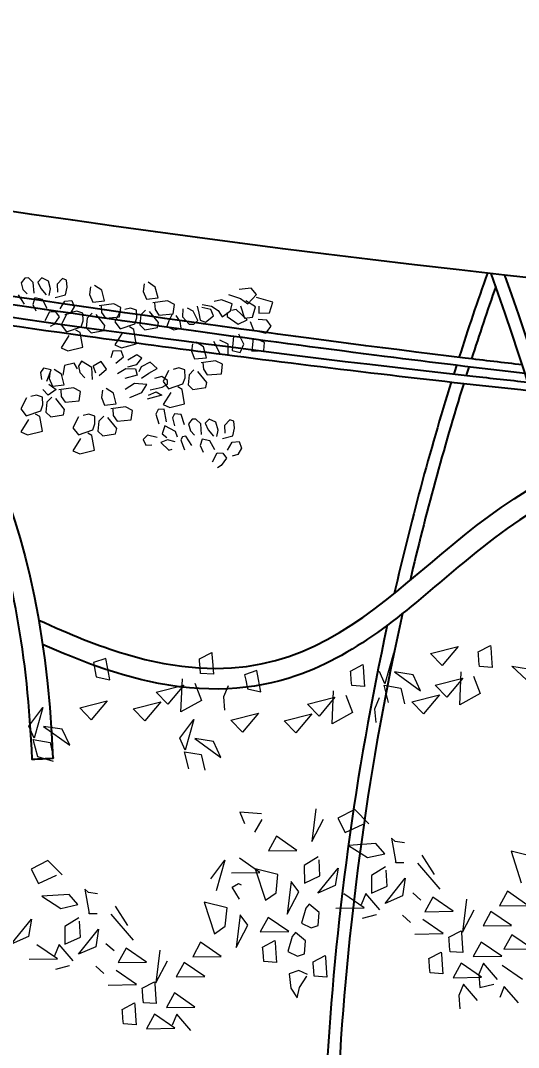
# Model space of a CAD drawing. Header units: metres. Extents: x 10 to 239, y 2 to 253.
# Drawn here: x 37.92 to 39.126, y 173.488 to 175.978 of the extents above; entities that cross this region are included whole.
import ezdxf

# ---------------------------------------------------------------- set-up
doc = ezdxf.new("R2010")
doc.units = ezdxf.units.M
doc.header["$MEASUREMENT"] = 0
doc.layers.get('Defpoints').update_dxf_attribs({"color": 9})
for name, color, linetype in [('-cotas', 252, 'Continuous'), ('1', 7, 'Continuous'), ('1gris oscuro', 253, 'Continuous'), ('1lianas', 9, 'Continuous')]:
    doc.layers.add(name, color=color, linetype=linetype)
doc.layers.add('bloques veg', color=7, linetype='Continuous', lineweight=0, true_color=0xbbd5a5)
doc.styles.get("Standard").update_dxf_attribs({"font": 'arial.ttf'})
doc.dimstyles.get("Standard").update_dxf_attribs({"dimtxt": 0.18, "dimasz": 0.18, "dimexe": 0.18, "dimexo": 0.0625, "dimgap": 0.09, "dimtad": 0, "dimtih": 1, "dimtoh": 1, "dimdec": 4, "dimzin": 0, "dimdsep": 46, "dimtxsty": 'Standard', "dimcen": 0.09, "dimadec": 0, "dimazin": 0, "dimtfac": 1, "dimtdec": 4, "dimtofl": 0, "dimtmove": 0, "dimatfit": 3, "dimfxl": 1, "dimtolj": 1, "dimtzin": 0, "dimarcsym": 0})

# ---------------------------------------------------------------- blocks, each defined once
blk = doc.blocks.new('A$C144059AC')
at = {"layer": 'bloques veg'}
for p, q in [((0.5767, 0.8238), (0.5495, 0.8168)), ((0.5495, 0.8168), (0.5508, 0.8049)), ((0.5789, 0.8041), (0.5767, 0.8238)), ((0.7804, 0.8068), (0.8082, 0.8188)), ((0.7804, 0.8029), (0.7804, 0.8068)), ((0.8082, 0.8188), (0.8082, 0.8148)), ((0.8082, 0.8148), (0.8082, 0.7909)), ((0.5508, 0.8049), (0.5526, 0.7891)), ((0.5526, 0.7891), (0.5531, 0.7852)), ((0.5531, 0.7852), (0.582, 0.7765)), ((0.5816, 0.7804), (0.5789, 0.8041)), ((0.7804, 0.787), (0.7804, 0.8029)), ((0.7804, 0.7751), (0.7804, 0.787)), ((0.8082, 0.7909), (0.8082, 0.7711)), ((1.2033, 0.787), (1.1794, 0.7217)), ((1.2837, 0.7797), (1.3448, 0.7903)), ((1.3448, 0.7903), (1.3068, 0.7517)), ((1.3877, 0.775), (1.4156, 0.7869)), ((1.4156, 0.7869), (1.4156, 0.7829)), ((0.582, 0.7765), (0.5816, 0.7804)), ((0.7311, 0.6951), (0.74, 0.7666)), ((0.8082, 0.7711), (0.7804, 0.7751)), ((0.9032, 0.7719), (0.876, 0.7649)), ((0.876, 0.7649), (0.8774, 0.753)), ((0.9055, 0.7522), (0.9032, 0.7719)), ((1.107, 0.7549), (1.1348, 0.7668)), ((1.1348, 0.7668), (1.1348, 0.7629)), ((1.1348, 0.7629), (1.1348, 0.739)), ((1.3068, 0.7517), (1.2837, 0.7797)), ((1.3877, 0.771), (1.3877, 0.775)), ((1.3877, 0.7551), (1.3877, 0.771)), ((1.4156, 0.7829), (1.4156, 0.7591)), ((0.681, 0.7419), (0.7421, 0.7525)), ((0.7041, 0.7139), (0.681, 0.7419)), ((0.7421, 0.7525), (0.7041, 0.7139)), ((0.7661, 0.7549), (0.7776, 0.7161)), ((0.8381, 0.7436), (0.8262, 0.72)), ((0.8774, 0.753), (0.8792, 0.7372)), ((0.9081, 0.7285), (0.9055, 0.7522)), ((1.107, 0.751), (1.107, 0.7549)), ((1.107, 0.7351), (1.107, 0.751)), ((1.1794, 0.7217), (1.17, 0.7488)), ((1.2021, 0.7456), (1.2557, 0.7003)), ((1.2422, 0.7363), (1.2021, 0.7456)), ((1.3877, 0.7432), (1.3877, 0.7551)), ((1.4156, 0.7392), (1.3877, 0.7432)), ((1.4156, 0.7591), (1.4156, 0.7392)), ((0.3982, 0.6895), (0.4315, 0.7277)), ((0.4315, 0.7277), (0.4076, 0.6624)), ((0.5118, 0.7204), (0.5729, 0.731)), ((0.535, 0.6924), (0.5118, 0.7204)), ((0.5729, 0.731), (0.535, 0.6924)), ((0.6279, 0.7094), (0.689, 0.7201)), ((0.689, 0.7201), (0.651, 0.6814)), ((0.8262, 0.72), (0.8264, 0.6908)), ((0.8792, 0.7372), (0.8796, 0.7333)), ((0.8796, 0.7333), (0.9086, 0.7246)), ((0.9086, 0.7246), (0.9081, 0.7285)), ((1.107, 0.7232), (1.107, 0.7351)), ((1.1348, 0.7192), (1.107, 0.7232)), ((1.1348, 0.739), (1.1348, 0.7192)), ((1.1773, 0.7185), (1.2135, 0.7095)), ((1.1841, 0.6804), (1.1773, 0.7185)), ((1.2557, 0.7003), (1.2422, 0.7363)), ((1.2883, 0.71), (1.3494, 0.7207)), ((1.3494, 0.7207), (1.3115, 0.682)), ((1.3385, 0.6633), (1.3473, 0.7347)), ((1.3734, 0.723), (1.3849, 0.6843)), ((1.4581, 0.7385), (1.4943, 0.7296)), ((1.498, 0.6954), (1.4581, 0.7385)), ((0.651, 0.6814), (0.6279, 0.7094)), ((0.7776, 0.7161), (0.7311, 0.6951)), ((1.0075, 0.69), (1.0686, 0.7006)), ((1.0686, 0.7006), (1.0307, 0.662)), ((1.0577, 0.6432), (1.0666, 0.7147)), ((1.0926, 0.703), (1.1041, 0.6642)), ((1.2135, 0.7095), (1.2183, 0.6749)), ((1.2557, 0.7003), (1.2557, 0.7003)), ((1.2557, 0.7003), (1.2557, 0.7003)), ((1.3115, 0.682), (1.2883, 0.71)), ((0.4076, 0.6624), (0.3982, 0.6895)), ((0.4704, 0.677), (0.4303, 0.6863)), ((0.4303, 0.6863), (0.4838, 0.6409)), ((0.4838, 0.6409), (0.4704, 0.677)), ((0.7247, 0.6376), (0.758, 0.6758)), ((0.758, 0.6758), (0.7341, 0.6104)), ((0.8384, 0.6685), (0.8995, 0.6791)), ((0.8995, 0.6791), (0.8615, 0.6405)), ((1.0307, 0.662), (1.0075, 0.69)), ((1.1646, 0.6917), (1.1528, 0.6681)), ((1.2352, 0.6776), (1.2963, 0.6882)), ((1.2583, 0.6496), (1.2352, 0.6776)), ((1.2963, 0.6882), (1.2583, 0.6496)), ((1.3849, 0.6843), (1.3385, 0.6633)), ((0.4123, 0.6211), (0.4055, 0.6592)), ((0.4055, 0.6592), (0.4417, 0.6502)), ((0.4417, 0.6502), (0.4465, 0.6155)), ((0.8615, 0.6405), (0.8384, 0.6685)), ((0.9544, 0.6575), (1.0155, 0.6682)), ((0.9776, 0.6295), (0.9544, 0.6575)), ((1.0155, 0.6682), (0.9776, 0.6295)), ((1.1041, 0.6642), (1.0577, 0.6432)), ((1.1528, 0.6681), (1.1529, 0.6389)), ((0.4838, 0.6409), (0.4838, 0.6409)), ((0.4838, 0.6409), (0.4838, 0.6409)), ((0.7341, 0.6104), (0.7247, 0.6376)), ((0.7568, 0.6344), (0.8104, 0.589)), ((0.797, 0.6251), (0.7568, 0.6344)), ((0.4462, 0.6084), (0.4123, 0.6211)), ((0.732, 0.6073), (0.7683, 0.5983)), ((0.7388, 0.5692), (0.732, 0.6073)), ((0.8104, 0.589), (0.797, 0.6251)), ((0.7683, 0.5983), (0.773, 0.5636)), ((0.8104, 0.589), (0.8104, 0.589)), ((0.8104, 0.589), (0.8104, 0.589)), ((0.8889, 0.4592), (0.8425, 0.4663)), ((0.8425, 0.4663), (0.8508, 0.4413)), ((1.0084, 0.4612), (0.9941, 0.3904)), ((1.0925, 0.453), (1.0547, 0.4372)), ((1.1211, 0.4195), (1.0925, 0.453)), ((0.8715, 0.4207), (0.8897, 0.4465)), ((0.9941, 0.3904), (1.0234, 0.4369)), ((1.0547, 0.4372), (1.0677, 0.4047)), ((0.9178, 0.4079), (0.898, 0.3775)), ((0.9599, 0.3737), (0.9178, 0.4079)), ((1.0677, 0.4047), (1.1085, 0.4197)), ((1.1085, 0.4197), (1.1085, 0.4197)), ((0.4172, 0.3937), (0.3793, 0.3778)), ((0.4458, 0.3601), (0.4172, 0.3937)), ((1.1751, 0.3763), (1.1679, 0.3846)), ((1.1679, 0.3846), (1.1733, 0.3306)), ((0.3793, 0.3778), (0.3924, 0.3454)), ((0.3924, 0.3454), (0.4331, 0.3604)), ((0.4331, 0.3604), (0.4331, 0.3604)), ((0.7684, 0.3264), (0.8017, 0.3646)), ((0.8017, 0.3646), (0.7778, 0.2993)), ((0.8757, 0.3321), (0.8337, 0.3662)), ((0.898, 0.3775), (0.9599, 0.3737)), ((1.133, 0.3755), (1.0733, 0.376)), ((1.0733, 0.376), (1.1122, 0.3465)), ((1.1503, 0.3518), (1.133, 0.3755)), ((1.1949, 0.3718), (1.1751, 0.3763)), ((0.8663, 0.3405), (0.8831, 0.2705)), ((0.9148, 0.3248), (0.8663, 0.3405)), ((0.9732, 0.3398), (0.9707, 0.3012)), ((1.0055, 0.3563), (0.9732, 0.3398)), ((1.0057, 0.3142), (1.0066, 0.3492)), ((1.0066, 0.3492), (1.0066, 0.3492)), ((1.1122, 0.3465), (1.1503, 0.3518)), ((1.255, 0.2981), (1.2313, 0.3424)), ((0.398, 0.3167), (0.4368, 0.2872)), ((0.4576, 0.3162), (0.398, 0.3167)), ((0.4749, 0.2925), (0.4576, 0.3162)), ((0.4926, 0.3253), (0.498, 0.2712)), ((0.4997, 0.3169), (0.4926, 0.3253)), ((0.5195, 0.3124), (0.4997, 0.3169)), ((0.8138, 0.3358), (0.8757, 0.3321)), ((0.9077, 0.2851), (0.9148, 0.3248)), ((0.9707, 0.3012), (1.0057, 0.3142)), ((0.9983, 0.277), (1.0465, 0.3281)), ((1.0465, 0.3281), (1.0372, 0.2908)), ((1.0465, 0.3281), (1.0465, 0.3281)), ((1.0465, 0.3281), (1.0465, 0.3281)), ((1.15, 0.3229), (1.1177, 0.3065)), ((1.1502, 0.2808), (1.1511, 0.3158)), ((1.1511, 0.3158), (1.1511, 0.3158)), ((1.1733, 0.3306), (1.1715, 0.3327)), ((1.1733, 0.3306), (1.1904, 0.3292)), ((1.2203, 0.3257), (1.2641, 0.2656)), ((1.4254, 0.3358), (1.4422, 0.2657)), ((1.4739, 0.3201), (1.4254, 0.3358)), ((0.4368, 0.2872), (0.4749, 0.2925)), ((0.8132, 0.3043), (0.8274, 0.3114)), ((0.8273, 0.2773), (0.8132, 0.3043)), ((0.8274, 0.3114), (0.8333, 0.3082)), ((0.9422, 0.3074), (0.9279, 0.2366)), ((0.9572, 0.2831), (0.9422, 0.3074)), ((1.1177, 0.3065), (1.1152, 0.2679)), ((1.1429, 0.2437), (1.191, 0.2948)), ((1.191, 0.2948), (1.1817, 0.2574)), ((0.498, 0.2712), (0.4962, 0.2733)), ((0.498, 0.2712), (0.515, 0.2699)), ((0.5797, 0.2387), (0.556, 0.283)), ((0.7985, 0.2608), (0.75, 0.2765)), ((0.75, 0.2765), (0.7668, 0.2064)), ((0.8831, 0.2705), (0.9077, 0.2851)), ((0.9279, 0.2366), (0.9572, 0.2831)), ((1.0372, 0.2908), (0.9983, 0.277)), ((1.0965, 0.2374), (1.0545, 0.2716)), ((1.1152, 0.2679), (1.1502, 0.2808)), ((0.323, 0.2177), (0.3712, 0.2688)), ((0.3712, 0.2688), (0.3618, 0.2314)), ((0.3712, 0.2688), (0.3712, 0.2688)), ((0.3712, 0.2688), (0.3712, 0.2688)), ((0.4424, 0.2471), (0.4399, 0.2086)), ((0.4746, 0.2636), (0.4424, 0.2471)), ((0.4749, 0.2215), (0.4757, 0.2565)), ((0.4757, 0.2565), (0.4757, 0.2565)), ((0.545, 0.2664), (0.5888, 0.2063)), ((0.7914, 0.221), (0.7985, 0.2608)), ((0.9779, 0.2545), (0.9699, 0.2465)), ((0.9977, 0.2346), (0.9779, 0.2545)), ((1.1026, 0.2681), (1.0908, 0.2445)), ((1.1304, 0.2303), (1.1026, 0.2681)), ((1.1817, 0.2574), (1.1429, 0.2437)), ((1.2208, 0.245), (1.2046, 0.262)), ((1.2476, 0.2493), (1.2277, 0.2189)), ((1.2897, 0.2152), (1.2476, 0.2493)), ((1.4107, 0.2493), (1.3908, 0.2189)), ((1.4527, 0.2152), (1.4107, 0.2493)), ((0.3618, 0.2314), (0.323, 0.2177)), ((0.4675, 0.1844), (0.5157, 0.2354)), ((0.5157, 0.2354), (0.5064, 0.1981)), ((0.8259, 0.2434), (0.8116, 0.1725)), ((0.8409, 0.2191), (0.8259, 0.2434)), ((0.8865, 0.2328), (0.8666, 0.2024)), ((0.9286, 0.1987), (0.8865, 0.2328)), ((0.9699, 0.2465), (0.958, 0.2147)), ((0.9938, 0.2068), (0.9977, 0.2346)), ((1.0346, 0.2412), (1.0965, 0.2374)), ((1.3207, 0.2391), (1.3064, 0.1683)), ((0.4212, 0.1781), (0.3791, 0.2123)), ((0.4273, 0.2088), (0.4154, 0.1852)), ((0.4551, 0.1709), (0.4273, 0.2088)), ((0.4399, 0.2086), (0.4749, 0.2215)), ((0.5455, 0.1857), (0.5292, 0.2026)), ((0.7668, 0.2064), (0.7914, 0.221)), ((0.8116, 0.1725), (0.8409, 0.2191)), ((0.8666, 0.2024), (0.9286, 0.1987)), ((0.958, 0.2147), (0.9779, 0.2028)), ((0.9779, 0.2028), (0.9938, 0.2068)), ((1.0909, 0.2153), (1.1219, 0.2207)), ((1.1219, 0.2207), (1.1219, 0.2207)), ((1.1952, 0.198), (1.1789, 0.2149)), ((1.264, 0.1682), (1.222, 0.2023)), ((1.2277, 0.2189), (1.2897, 0.2152)), ((1.3064, 0.1683), (1.3357, 0.2148)), ((1.3717, 0.2084), (1.3519, 0.178)), ((1.4138, 0.1743), (1.3717, 0.2084)), ((1.3908, 0.2189), (1.4527, 0.2152)), ((0.3593, 0.1819), (0.4212, 0.1781)), ((0.5064, 0.1981), (0.4675, 0.1844)), ((0.5723, 0.19), (0.5524, 0.1596)), ((0.6143, 0.1559), (0.5723, 0.19)), ((0.6453, 0.1798), (0.6311, 0.109)), ((0.7353, 0.19), (0.7155, 0.1596)), ((0.7774, 0.1559), (0.7353, 0.19)), ((0.8693, 0.1692), (0.8971, 0.1811)), ((0.8971, 0.1811), (0.8971, 0.1771)), ((0.9354, 0.1871), (0.9235, 0.1553)), ((0.9434, 0.1951), (0.9354, 0.1871)), ((0.9632, 0.1752), (0.9434, 0.1951)), ((0.4156, 0.156), (0.4466, 0.1614)), ((0.4466, 0.1614), (0.4466, 0.1614)), ((0.5524, 0.1596), (0.6143, 0.1559)), ((0.7155, 0.1596), (0.7774, 0.1559)), ((0.8693, 0.1652), (0.8693, 0.1692)), ((0.8693, 0.1493), (0.8693, 0.1652)), ((0.8971, 0.1771), (0.8971, 0.1533)), ((0.9593, 0.1474), (0.9632, 0.1752)), ((1.2021, 0.1719), (1.264, 0.1682)), ((1.2759, 0.1591), (1.3038, 0.1711)), ((1.2759, 0.1552), (1.2759, 0.1591)), ((1.3038, 0.1711), (1.3038, 0.1671)), ((1.3038, 0.1671), (1.3038, 0.1432)), ((1.3519, 0.178), (1.4138, 0.1743)), ((0.5198, 0.1387), (0.5035, 0.1556)), ((0.5886, 0.1089), (0.5466, 0.143)), ((0.6311, 0.109), (0.6604, 0.1555)), ((0.6964, 0.1491), (0.6765, 0.1187)), ((0.7384, 0.115), (0.6964, 0.1491)), ((0.8693, 0.1374), (0.8693, 0.1493)), ((0.8971, 0.1334), (0.8693, 0.1374)), ((0.8971, 0.1533), (0.8971, 0.1334)), ((0.9235, 0.1553), (0.9434, 0.1434)), ((0.9434, 0.1434), (0.9593, 0.1474)), ((0.9763, 0.1287), (1.0041, 0.1406)), ((1.0041, 0.1406), (1.0041, 0.1367)), ((1.0041, 0.1367), (1.0041, 0.1128)), ((1.2759, 0.1393), (1.2759, 0.1552)), ((1.2759, 0.1274), (1.2759, 0.1393)), ((1.3038, 0.1432), (1.3038, 0.1234)), ((1.3453, 0.1434), (1.3255, 0.113)), ((1.3874, 0.1092), (1.3453, 0.1434)), ((1.4134, 0.1541), (1.3935, 0.1237)), ((1.4554, 0.12), (1.4134, 0.1541)), ((0.5267, 0.1126), (0.5886, 0.1089)), ((0.6765, 0.1187), (0.7384, 0.115)), ((0.9763, 0.1248), (0.9763, 0.1287)), ((0.9763, 0.1089), (0.9763, 0.1248)), ((1.0041, 0.1128), (1.0041, 0.093)), ((1.2289, 0.1164), (1.2567, 0.1283)), ((1.2289, 0.1124), (1.2289, 0.1164)), ((1.2289, 0.0965), (1.2289, 0.1124)), ((1.2567, 0.1283), (1.2567, 0.1243)), ((1.2567, 0.1243), (1.2567, 0.1005)), ((1.3038, 0.1234), (1.2759, 0.1274)), ((1.3255, 0.113), (1.3874, 0.1092)), ((1.3935, 0.1237), (1.4554, 0.12)), ((0.6006, 0.0998), (0.6284, 0.1117)), ((0.6006, 0.0958), (0.6006, 0.0998)), ((0.6006, 0.08), (0.6006, 0.0958)), ((0.6284, 0.1117), (0.6284, 0.1078)), ((0.6284, 0.1078), (0.6284, 0.0839)), ((0.9442, 0.112), (0.9227, 0.1061)), ((0.9227, 0.1061), (0.9234, 0.0747)), ((0.9423, 0.075), (0.9605, 0.0981)), ((0.9621, 0.102), (0.9442, 0.112)), ((0.9605, 0.0981), (0.9605, 0.0981)), ((0.9763, 0.0969), (0.9763, 0.1089)), ((1.0041, 0.093), (0.9763, 0.0969)), ((1.2289, 0.0846), (1.2289, 0.0965)), ((1.2567, 0.1005), (1.2567, 0.0806)), ((1.2983, 0.1007), (1.2784, 0.0702)), ((1.3403, 0.0665), (1.2983, 0.1007)), ((1.3464, 0.0972), (1.3346, 0.0736)), ((1.3742, 0.0593), (1.3464, 0.0972)), ((0.5535, 0.0571), (0.5814, 0.069)), ((0.5814, 0.069), (0.5814, 0.065)), ((0.6006, 0.068), (0.6006, 0.08)), ((0.6284, 0.0641), (0.6006, 0.068)), ((0.6284, 0.0839), (0.6284, 0.0641)), ((0.67, 0.0841), (0.6501, 0.0537)), ((0.712, 0.0499), (0.67, 0.0841)), ((0.9234, 0.0747), (0.9358, 0.0532)), ((0.9358, 0.0532), (0.9423, 0.075)), ((1.2567, 0.0806), (1.2289, 0.0846)), ((1.2784, 0.0702), (1.3403, 0.0665)), ((1.3346, 0.0736), (1.3347, 0.0444)), ((1.429, 0.0549), (1.387, 0.0891)), ((0.5535, 0.0531), (0.5535, 0.0571)), ((0.5535, 0.0372), (0.5535, 0.0531)), ((0.5814, 0.065), (0.5814, 0.0412)), ((0.6501, 0.0537), (0.712, 0.0499)), ((1.2994, 0.0544), (1.2875, 0.0309)), ((1.3272, 0.0166), (1.2994, 0.0544)), ((1.3347, 0.0444), (1.3657, 0.0498)), ((1.3657, 0.0498), (1.3657, 0.0498)), ((0.5535, 0.0253), (0.5535, 0.0372)), ((0.5814, 0.0213), (0.5535, 0.0253)), ((0.5814, 0.0412), (0.5814, 0.0213)), ((0.6229, 0.0413), (0.6031, 0.0109)), ((0.665, 0.0072), (0.6229, 0.0413)), ((0.6711, 0.0378), (0.6592, 0.0143)), ((0.6989, 0), (0.6711, 0.0378)), ((1.2875, 0.0309), (1.2876, 0.0017)), ((1.388, 0.0428), (1.3762, 0.0193)), ((1.4159, 0.005), (1.388, 0.0428)), ((0.6031, 0.0109), (0.665, 0.0072))]:
    blk.add_line(p, q, dxfattribs=at)
blk = doc.blocks.new('A$C0C3707A3')
at = {"layer": 'bloques veg'}
for p, q in [((2.4712, 0.371), (2.4643, 0.3622)), ((2.4643, 0.3622), (2.4677, 0.3491)), ((2.478, 0.3717), (2.4712, 0.371)), ((2.4874, 0.3626), (2.478, 0.3717)), ((2.4894, 0.3422), (2.4874, 0.3626)), ((2.5036, 0.3716), (2.4964, 0.3638)), ((2.4964, 0.3638), (2.5021, 0.3514)), ((2.5168, 0.3658), (2.5036, 0.3716)), ((2.5209, 0.3506), (2.5168, 0.3658)), ((2.5434, 0.3706), (2.5335, 0.3598)), ((2.5335, 0.3598), (2.5341, 0.3448)), ((2.5511, 0.368), (2.5434, 0.3706)), ((2.5524, 0.3544), (2.5511, 0.368)), ((2.619, 0.349), (2.605, 0.358)), ((2.7006, 0.3615), (2.6987, 0.347)), ((2.722, 0.3556), (2.7079, 0.3646)), ((2.7275, 0.335), (2.722, 0.3556)), ((2.4707, 0.3208), (2.4589, 0.3386)), ((2.4677, 0.3491), (2.4758, 0.3408)), ((2.5021, 0.3514), (2.5123, 0.339)), ((2.5184, 0.3383), (2.5209, 0.3506)), ((2.5299, 0.3344), (2.5494, 0.3396)), ((2.5494, 0.3396), (2.5524, 0.3544)), ((2.5977, 0.3549), (2.5957, 0.3404)), ((2.5957, 0.3404), (2.602, 0.3258)), ((2.6246, 0.3283), (2.619, 0.349)), ((2.6987, 0.347), (2.7049, 0.3324)), ((2.8628, 0.3422), (2.8859, 0.3344)), ((2.906, 0.3549), (2.8834, 0.3523)), ((2.9002, 0.3243), (2.9163, 0.3425)), ((2.9163, 0.3425), (2.906, 0.3549)), ((2.9481, 0.3278), (2.9166, 0.3368)), ((2.4906, 0.3332), (2.487, 0.3206)), ((2.487, 0.3206), (2.4927, 0.3081)), ((2.5054, 0.3302), (2.4906, 0.3332)), ((2.5147, 0.3129), (2.5054, 0.3302)), ((2.5392, 0.3125), (2.548, 0.3276)), ((2.548, 0.3276), (2.5616, 0.3289)), ((2.5662, 0.3162), (2.559, 0.3038)), ((2.5616, 0.3289), (2.5662, 0.3162)), ((2.602, 0.3258), (2.6246, 0.3283)), ((2.6424, 0.3226), (2.6144, 0.3186)), ((2.6179, 0.3184), (2.6189, 0.3059)), ((2.6558, 0.3158), (2.6424, 0.3226)), ((2.7049, 0.3324), (2.7275, 0.335)), ((2.7453, 0.3293), (2.7173, 0.3253)), ((2.7208, 0.3251), (2.7219, 0.3125)), ((2.7588, 0.3224), (2.7453, 0.3293)), ((2.7566, 0.3044), (2.7588, 0.3224)), ((2.8027, 0.3191), (2.8062, 0.306)), ((2.8287, 0.3132), (2.8115, 0.3168)), ((2.8122, 0.3228), (2.8305, 0.3195)), ((2.8305, 0.3195), (2.8432, 0.3113)), ((2.8494, 0.3316), (2.835, 0.3289)), ((2.87, 0.3243), (2.8494, 0.3316)), ((2.8666, 0.3106), (2.87, 0.3243)), ((2.8859, 0.3344), (2.9002, 0.3243)), ((2.8861, 0.3205), (2.8936, 0.2969)), ((2.9145, 0.3188), (2.8963, 0.3302)), ((2.9094, 0.2988), (2.9145, 0.3188)), ((2.921, 0.3205), (2.9212, 0.3066)), ((2.9419, 0.3075), (2.9481, 0.3278)), ((2.5105, 0.2896), (2.5197, 0.3072)), ((2.5197, 0.3072), (2.5303, 0.3066)), ((2.5376, 0.2969), (2.5275, 0.2826)), ((2.5303, 0.3066), (2.5376, 0.2969)), ((2.5522, 0.3031), (2.5417, 0.2817)), ((2.559, 0.3038), (2.5482, 0.3009)), ((2.5717, 0.3084), (2.5609, 0.3055)), ((2.5833, 0.3045), (2.5717, 0.3084)), ((2.5838, 0.2895), (2.5833, 0.3045)), ((2.6007, 0.3045), (2.5916, 0.2951)), ((2.6256, 0.2809), (2.6084, 0.3019)), ((2.6189, 0.3059), (2.6265, 0.2951)), ((2.6265, 0.2951), (2.6537, 0.2978)), ((2.6551, 0.3098), (2.6446, 0.2883)), ((2.6537, 0.2978), (2.6558, 0.3158)), ((2.6747, 0.315), (2.6638, 0.3121)), ((2.6862, 0.3111), (2.6747, 0.315)), ((2.6867, 0.2961), (2.6862, 0.3111)), ((2.6945, 0.3017), (2.6927, 0.2826)), ((2.7036, 0.3111), (2.6945, 0.3017)), ((2.7286, 0.2876), (2.7113, 0.3085)), ((2.7219, 0.3125), (2.7294, 0.3018)), ((2.7294, 0.3018), (2.7566, 0.3044)), ((2.7544, 0.3038), (2.7487, 0.2906)), ((2.77, 0.2894), (2.7621, 0.3012)), ((2.775, 0.314), (2.7744, 0.2987)), ((2.7744, 0.2987), (2.7875, 0.2847)), ((2.7947, 0.3099), (2.784, 0.3152)), ((2.8043, 0.2916), (2.7947, 0.3099)), ((2.8062, 0.306), (2.8086, 0.2927)), ((2.819, 0.2885), (2.8344, 0.3008)), ((2.8344, 0.3008), (2.8287, 0.3132)), ((2.8432, 0.3113), (2.851, 0.2994)), ((2.851, 0.2994), (2.8666, 0.3106)), ((2.8604, 0.3078), (2.8603, 0.2996)), ((2.8603, 0.2996), (2.8815, 0.2855)), ((2.8775, 0.3135), (2.8688, 0.3112)), ((2.8991, 0.2937), (2.8775, 0.3135)), ((2.8936, 0.2969), (2.9094, 0.2988)), ((2.9212, 0.3066), (2.9419, 0.3075)), ((2.5275, 0.2826), (2.5205, 0.2783)), ((2.5417, 0.2817), (2.5522, 0.2682)), ((2.5522, 0.2682), (2.5799, 0.278)), ((2.5799, 0.278), (2.5838, 0.2895)), ((2.5916, 0.2951), (2.5897, 0.276)), ((2.6236, 0.2711), (2.6256, 0.2809)), ((2.6446, 0.2883), (2.6552, 0.2749)), ((2.6552, 0.2749), (2.6828, 0.2846)), ((2.6811, 0.2737), (2.6728, 0.2785)), ((2.6828, 0.2846), (2.6867, 0.2961)), ((2.6927, 0.2826), (2.7021, 0.2735)), ((2.7021, 0.2735), (2.7265, 0.2777)), ((2.7265, 0.2777), (2.7286, 0.2876)), ((2.7487, 0.2906), (2.7445, 0.2802)), ((2.7445, 0.2802), (2.758, 0.2733)), ((2.758, 0.2733), (2.7721, 0.2771)), ((2.7721, 0.2771), (2.77, 0.2894)), ((2.7875, 0.2847), (2.7967, 0.2849)), ((2.7967, 0.2849), (2.8043, 0.2916)), ((2.8086, 0.2927), (2.819, 0.2885)), ((2.8815, 0.2855), (2.8991, 0.2937)), ((2.9046, 0.2905), (2.9114, 0.2737)), ((2.9364, 0.2932), (2.9198, 0.2946)), ((2.935, 0.2684), (2.9454, 0.2817)), ((2.9454, 0.2817), (2.9364, 0.2932)), ((2.5565, 0.2612), (2.5419, 0.2375)), ((2.5782, 0.267), (2.5699, 0.2718)), ((2.5833, 0.2393), (2.5782, 0.267)), ((2.5897, 0.276), (2.5992, 0.2669)), ((2.5992, 0.2669), (2.6236, 0.2711)), ((2.6594, 0.2679), (2.6448, 0.2442)), ((2.6862, 0.246), (2.6811, 0.2737)), ((2.8726, 0.2622), (2.8706, 0.2349)), ((2.8931, 0.2467), (2.8832, 0.2662)), ((2.9109, 0.2585), (2.9083, 0.2334)), ((2.9114, 0.2737), (2.935, 0.2684)), ((2.5419, 0.2375), (2.555, 0.2318)), ((2.555, 0.2318), (2.5833, 0.2393)), ((2.6448, 0.2442), (2.658, 0.2384)), ((2.658, 0.2384), (2.6862, 0.246)), ((2.7941, 0.247), (2.7922, 0.2325)), ((2.8155, 0.2411), (2.8014, 0.2501)), ((2.821, 0.2204), (2.8155, 0.2411)), ((2.8346, 0.252), (2.8468, 0.2285)), ((2.8628, 0.2468), (2.8469, 0.2541)), ((2.8626, 0.2258), (2.8628, 0.2468)), ((2.8857, 0.2308), (2.8931, 0.2467)), ((2.9328, 0.2504), (2.921, 0.2554)), ((2.9312, 0.2348), (2.9328, 0.2504)), ((2.6412, 0.2316), (2.6376, 0.219)), ((2.6572, 0.2324), (2.6412, 0.2316)), ((2.6473, 0.2088), (2.6615, 0.2207)), ((2.6615, 0.2207), (2.6572, 0.2324)), ((2.6871, 0.2253), (2.6701, 0.2149)), ((2.697, 0.2186), (2.6871, 0.2253)), ((2.6874, 0.2067), (2.697, 0.2186)), ((2.7922, 0.2325), (2.7984, 0.2179)), ((2.7984, 0.2179), (2.821, 0.2204)), ((2.8468, 0.2285), (2.8626, 0.2258)), ((2.8706, 0.2349), (2.8857, 0.2308)), ((2.9083, 0.2334), (2.9312, 0.2348)), ((2.5082, 0.1983), (2.5023, 0.1897)), ((2.5229, 0.1952), (2.5082, 0.1983)), ((2.5487, 0.2033), (2.5455, 0.185)), ((2.5672, 0.2083), (2.5487, 0.2033)), ((2.5736, 0.1972), (2.5672, 0.2083)), ((2.5813, 0.212), (2.5757, 0.2024)), ((2.5757, 0.2024), (2.5778, 0.1902)), ((2.6008, 0.1998), (2.5813, 0.212)), ((2.6023, 0.177), (2.6008, 0.1998)), ((2.6186, 0.2116), (2.6035, 0.2029)), ((2.6035, 0.2029), (2.6081, 0.1901)), ((2.6295, 0.197), (2.6186, 0.2116)), ((2.6504, 0.1887), (2.6663, 0.1987)), ((2.6663, 0.1987), (2.6851, 0.198)), ((2.67, 0.2021), (2.6874, 0.2067)), ((2.6851, 0.198), (2.6883, 0.186)), ((2.6956, 0.202), (2.6912, 0.1926)), ((2.7129, 0.2113), (2.6956, 0.202)), ((2.7106, 0.1897), (2.7268, 0.1987)), ((2.7268, 0.1987), (2.7129, 0.2113)), ((2.7682, 0.2005), (2.7573, 0.1976)), ((2.7797, 0.1966), (2.7682, 0.2005)), ((2.8388, 0.2147), (2.8108, 0.2107)), ((2.8144, 0.2105), (2.8154, 0.198)), ((2.8154, 0.198), (2.8229, 0.1872)), ((2.8523, 0.2079), (2.8388, 0.2147)), ((2.8501, 0.1898), (2.8523, 0.2079)), ((2.5023, 0.1897), (2.5047, 0.1764)), ((2.5149, 0.1733), (2.5229, 0.1952)), ((2.5213, 0.1928), (2.5193, 0.1783)), ((2.5193, 0.1783), (2.5256, 0.1637)), ((2.5426, 0.1869), (2.5286, 0.1959)), ((2.5481, 0.1663), (2.5426, 0.1869)), ((2.5778, 0.1902), (2.5875, 0.18)), ((2.6152, 0.1851), (2.6295, 0.197)), ((2.6883, 0.186), (2.6644, 0.1796)), ((2.6968, 0.1802), (2.7106, 0.1897)), ((2.7355, 0.1836), (2.7214, 0.1798)), ((2.7468, 0.1761), (2.7355, 0.1836)), ((2.7486, 0.1952), (2.7381, 0.1738)), ((2.7763, 0.1701), (2.7802, 0.1816)), ((2.7802, 0.1816), (2.7797, 0.1966)), ((2.788, 0.1872), (2.7862, 0.1681)), ((2.7971, 0.1966), (2.788, 0.1872)), ((2.8221, 0.173), (2.8048, 0.194)), ((2.8229, 0.1872), (2.8501, 0.1898)), ((2.5188, 0.1674), (2.5331, 0.1573)), ((2.5256, 0.1637), (2.5481, 0.1663)), ((2.566, 0.1606), (2.5379, 0.1566)), ((2.5794, 0.1537), (2.566, 0.1606)), ((2.643, 0.151), (2.6289, 0.16)), ((2.6834, 0.1696), (2.6656, 0.1579)), ((2.7071, 0.1678), (2.6834, 0.1696)), ((2.6973, 0.1524), (2.7071, 0.1678)), ((2.7133, 0.1578), (2.7364, 0.1629)), ((2.7364, 0.1629), (2.7464, 0.169)), ((2.7381, 0.1738), (2.7487, 0.1603)), ((2.7464, 0.169), (2.7468, 0.1761)), ((2.7487, 0.1603), (2.7763, 0.1701)), ((2.7746, 0.1591), (2.7663, 0.1639)), ((2.7797, 0.1314), (2.7746, 0.1591)), ((2.7862, 0.1681), (2.7956, 0.1589)), ((2.7956, 0.1589), (2.8201, 0.1632)), ((2.8201, 0.1632), (2.8221, 0.173)), ((2.4758, 0.1411), (2.4652, 0.1196)), ((2.4953, 0.1463), (2.4845, 0.1434)), ((2.5068, 0.1424), (2.4953, 0.1463)), ((2.5074, 0.1274), (2.5068, 0.1424)), ((2.5175, 0.1461), (2.5075, 0.1574)), ((2.5243, 0.1424), (2.5152, 0.133)), ((2.5331, 0.1573), (2.5175, 0.1461)), ((2.5492, 0.1189), (2.532, 0.1398)), ((2.5415, 0.1564), (2.5425, 0.1438)), ((2.5425, 0.1438), (2.5501, 0.1331)), ((2.5773, 0.1357), (2.5794, 0.1537)), ((2.6216, 0.1569), (2.6197, 0.1424)), ((2.6197, 0.1424), (2.6259, 0.1278)), ((2.6485, 0.1303), (2.643, 0.151)), ((2.6743, 0.1427), (2.6973, 0.1524)), ((2.7358, 0.1476), (2.7076, 0.14)), ((2.7102, 0.1477), (2.7248, 0.1539)), ((2.7248, 0.1539), (2.7358, 0.1476)), ((2.7529, 0.1533), (2.7383, 0.1296)), ((2.4652, 0.1196), (2.4758, 0.1062)), ((2.5035, 0.1159), (2.5074, 0.1274)), ((2.5152, 0.133), (2.5133, 0.1139)), ((2.5472, 0.109), (2.5492, 0.1189)), ((2.5501, 0.1331), (2.5773, 0.1357)), ((2.6259, 0.1278), (2.6485, 0.1303)), ((2.6663, 0.1247), (2.6383, 0.1206)), ((2.6419, 0.1204), (2.6429, 0.1079)), ((2.6798, 0.1178), (2.6663, 0.1247)), ((2.7292, 0.1202), (2.7247, 0.1109)), ((2.7406, 0.121), (2.7292, 0.1202)), ((2.7383, 0.1296), (2.7515, 0.1239)), ((2.7449, 0.0965), (2.7406, 0.121)), ((2.7515, 0.1239), (2.7797, 0.1314)), ((2.48, 0.0992), (2.4654, 0.0755)), ((2.4758, 0.1062), (2.5035, 0.1159)), ((2.5017, 0.105), (2.4935, 0.1098)), ((2.5068, 0.0773), (2.5017, 0.105)), ((2.5133, 0.1139), (2.5227, 0.1048)), ((2.5227, 0.1048), (2.5472, 0.109)), ((2.5762, 0.1051), (2.5656, 0.0837)), ((2.5957, 0.1104), (2.5848, 0.1075)), ((2.6072, 0.1065), (2.5957, 0.1104)), ((2.6077, 0.0915), (2.6072, 0.1065)), ((2.6247, 0.1065), (2.6155, 0.0971)), ((2.6496, 0.0829), (2.6323, 0.1039)), ((2.6429, 0.1079), (2.6504, 0.0971)), ((2.6504, 0.0971), (2.6776, 0.0998)), ((2.6776, 0.0998), (2.6798, 0.1178)), ((2.7247, 0.1109), (2.7307, 0.0927)), ((2.7604, 0.1123), (2.7567, 0.1043)), ((2.7567, 0.1043), (2.7608, 0.0891)), ((2.7735, 0.1111), (2.7604, 0.1123)), ((2.7801, 0.0908), (2.7735, 0.1111)), ((2.7946, 0.1017), (2.7877, 0.0928)), ((2.8015, 0.1023), (2.7946, 0.1017)), ((2.8109, 0.0932), (2.8015, 0.1023)), ((2.8271, 0.1022), (2.8198, 0.0945)), ((2.8403, 0.0965), (2.8271, 0.1022)), ((2.8669, 0.1013), (2.857, 0.0905)), ((2.8746, 0.0987), (2.8669, 0.1013)), ((2.5656, 0.0837), (2.5762, 0.0703)), ((2.5762, 0.0703), (2.6038, 0.08)), ((2.6038, 0.08), (2.6077, 0.0915)), ((2.6155, 0.0971), (2.6137, 0.078)), ((2.6476, 0.0731), (2.6496, 0.0829)), ((2.7423, 0.0888), (2.7371, 0.0735)), ((2.7626, 0.078), (2.7423, 0.0888)), ((2.7877, 0.0928), (2.7912, 0.0798)), ((2.7912, 0.0798), (2.7992, 0.0715)), ((2.8129, 0.0728), (2.8109, 0.0932)), ((2.8198, 0.0945), (2.8255, 0.082)), ((2.8255, 0.082), (2.8358, 0.0697)), ((2.8443, 0.0813), (2.8403, 0.0965)), ((2.8418, 0.069), (2.8443, 0.0813)), ((2.857, 0.0905), (2.8575, 0.0755)), ((2.8729, 0.0703), (2.8759, 0.0851)), ((2.8759, 0.0851), (2.8746, 0.0987)), ((2.4654, 0.0755), (2.4786, 0.0697)), ((2.4786, 0.0697), (2.5068, 0.0773)), ((2.5804, 0.0632), (2.5658, 0.0396)), ((2.6021, 0.0691), (2.5939, 0.0738)), ((2.6072, 0.0413), (2.6021, 0.0691)), ((2.6137, 0.078), (2.6231, 0.0689)), ((2.6231, 0.0689), (2.6476, 0.0731)), ((2.7088, 0.0705), (2.7004, 0.0625)), ((2.7004, 0.0625), (2.7058, 0.0511)), ((2.7274, 0.0662), (2.7088, 0.0705)), ((2.7471, 0.0622), (2.7346, 0.0565)), ((2.7371, 0.0735), (2.7459, 0.0665)), ((2.7621, 0.0581), (2.7471, 0.0622)), ((2.7666, 0.0674), (2.7626, 0.078)), ((2.7759, 0.0676), (2.7727, 0.0621)), ((2.7727, 0.0621), (2.7767, 0.0515)), ((2.7824, 0.0693), (2.7759, 0.0676)), ((2.7941, 0.0515), (2.7824, 0.0693)), ((2.8141, 0.0639), (2.8105, 0.0513)), ((2.8289, 0.0608), (2.8141, 0.0639)), ((2.8382, 0.0435), (2.8289, 0.0608)), ((2.8533, 0.0651), (2.8729, 0.0703)), ((2.8714, 0.0583), (2.885, 0.0596)), ((2.885, 0.0596), (2.8896, 0.0469)), ((2.5658, 0.0396), (2.579, 0.0338)), ((2.579, 0.0338), (2.6072, 0.0413)), ((2.7058, 0.0511), (2.7173, 0.0519)), ((2.7346, 0.0565), (2.7501, 0.0421)), ((2.7501, 0.0421), (2.7566, 0.0438)), ((2.7767, 0.0515), (2.7801, 0.0431)), ((2.8105, 0.0513), (2.8162, 0.0388)), ((2.8627, 0.0431), (2.8714, 0.0583)), ((2.8896, 0.0469), (2.8825, 0.0345)), ((2.8339, 0.0203), (2.8432, 0.0379)), ((2.8432, 0.0379), (2.8538, 0.0373)), ((2.861, 0.0276), (2.8509, 0.0132)), ((2.8538, 0.0373), (2.861, 0.0276)), ((2.8825, 0.0345), (2.8716, 0.0316)), ((2.8509, 0.0132), (2.8439, 0.009))]:
    blk.add_line(p, q, dxfattribs=at)
blk = doc.blocks.new('*D90')
at = {"layer": '-cotas', "color": 0, "lineweight": -2, "transparency": 16777216}
for p, q in [((35.5997, 175.5332), (35.5997, 162.1857)), ((89.3642, 175.5332), (89.3642, 162.1857)), ((35.7797, 162.3657), (58.2102, 162.3657)), ((89.1842, 162.3657), (59.8709, 162.3657))]:
    blk.add_line(p, q, dxfattribs=at)
at = {"layer": '-cotas', "color": 0, "transparency": 16777216}
for points in [[(35.7797, 162.3957), (35.7797, 162.3357), (35.5997, 162.3657)], [(89.1842, 162.3957), (89.1842, 162.3357), (89.3642, 162.3657)]]:
    blk.add_solid(points, dxfattribs=at)
at = {"layer": 'Defpoints', "color": 0, "transparency": 16777216}
for p in [(35.5997, 175.5957), (89.3642, 175.5957), (89.3642, 162.3657)]:
    blk.add_point(p, dxfattribs=at)
at = {"layer": '-cotas', "color": 0, "transparency": 16777216, "insert": (59.0405, 162.3657), "char_height": 0.3, "attachment_point": 5}
blk.add_mtext('\\A1;53.7645', dxfattribs=at)

msp = doc.modelspace()

# ---------------------------------------------------------------- linework, layer by layer
at = {"layer": '1'}
for radius, start, end in [(6.32356, 350.375933, 19.891578), (6.35356, 350.466368, 19.758036)]:
    msp.add_arc((33.11337, 173.2127), radius, start, end, dxfattribs=at)
for points, knots in [([(43.83723, 175.17676), (42.74373, 175.10532), (42.4845, 175.11293), (42.22191, 175.11942), (39.21051, 175.26572), (37.11718, 175.57258), (35.58305, 175.97753)], [0.22882457, 0.22882457, 0.22882457, 0.22882457, 0.25116457, 0.25116457, 0.25116457, 0.51762988, 0.51762988, 0.51762988, 0.51762988]), ([(39.13516, 175.14283), (39.08957, 175.14814), (38.63347, 175.20232), (38.11125, 175.27544), (37.46282, 175.37512)], [10.9359148, 10.9359148, 10.9359148, 10.9359148, 11, 11.56817085, 11.56817085, 11.56817085, 11.56817085]), ([(39.14182, 175.12192), (39.03257, 175.13461), (38.91951, 175.14837), (38.53218, 175.19776), (38.23486, 175.23908), (37.75182, 175.31082), (37.61622, 175.33132), (37.47172, 175.35352)], [10.93187962, 10.93187962, 10.93187962, 10.93187962, 11.08565068, 11.08565068, 11.43765429, 11.43765429, 11.56467966, 11.56467966, 11.56467966, 11.56467966]), ([(37.48677, 175.31635), (37.81045, 175.2726), (38.3643, 175.18654), (39.10344, 175.10584), (39.1484, 175.10103)], [2.0010321, 2.0010321, 2.0010321, 2.0010321, 3, 3.0639711, 3.0639711, 3.0639711, 3.0639711]), ([(37.49529, 175.29496), (37.52976, 175.29029), (37.56631, 175.28525), (37.7392, 175.26097), (37.89863, 175.2379), (38.28931, 175.18394), (38.52725, 175.15241), (38.90842, 175.1073), (39.03004, 175.09362), (39.15485, 175.08028)], [2.0121002, 2.0121002, 2.0121002, 2.0121002, 2.1175991, 2.1175991, 2.4801473, 2.4801473, 2.8903323, 2.8903323, 3.0675542, 3.0675542, 3.0675542, 3.0675542])]:
    msp.add_open_spline(points, degree=3, knots=knots, dxfattribs=at)
at = {"layer": '1gris oscuro'}
for radius, start, end in [(6.98627, 160.495782, 162.262733), (6.95627, 160.691938, 162.215472), (6.98627, 162.429658, 162.609866), (6.95627, 162.383177, 162.56191), (6.98627, 162.776576, 167.130351), (6.95627, 162.72933, 166.809689), (6.95627, 167.483472, 185.803386), (6.98627, 167.778549, 185.811241)]:
    msp.add_arc((45.63595, 173.03271), radius, start, end, dxfattribs=at)
at = {"layer": '1lianas'}
for points, knots in [([(37.50374, 175.27346), (37.7447, 175.17215), (37.96963, 174.87073), (37.99816, 174.18851), (37.9815, 174.18781), (37.96485, 174.18712), (37.9482, 174.18642), (37.93739, 174.44488), (37.89795, 174.64594), (37.76102, 175.01836), (37.64838, 175.14159), (37.52964, 175.20587)], [0.6583323, 0.6583323, 0.6583323, 0.6583323, 1.3403618, 1.3403618, 1.3403618, 2.3403618, 2.3403618, 2.3403618, 2.6027318, 2.6027318, 2.9753984, 2.9753984, 2.9753984, 2.9753984]), ([(37.96411, 174.52447), (38.03875, 174.48969), (38.67415, 174.23528), (38.84188, 174.69092), (39.21449, 174.87516)], [9.1864904, 9.1864904, 9.1864904, 9.1864904, 9.3015117, 10.2254057, 10.2254057, 10.2254057, 10.2254057]), ([(39.22771, 174.82584), (39.13586, 174.77901), (39.05697, 174.71737), (38.85901, 174.55188), (38.74315, 174.44273), (38.48543, 174.3542), (38.36768, 174.34486), (38.15013, 174.39351), (38.0646, 174.42445), (37.97341, 174.46531)], [3.3854543, 3.3854543, 3.3854543, 3.3854543, 3.6290815, 3.6290815, 4.0120917, 4.0120917, 4.2614963, 4.2614963, 4.4010907, 4.4010907, 4.4010907, 4.4010907])]:
    msp.add_open_spline(points, degree=3, knots=knots, dxfattribs=at)

# ---------------------------------------------------------------- block references
at = {"layer": 'bloques veg', "color": 2}
for name, p, xscale, yscale, zscale, rotation in [('A$C0C3707A3', (34.81265, 174.90639), 1.260409816243446, 1.260409816243446, 1.260409816243446, 359.6145960760396), ('A$C144059AC', (37.55824, 173.4699), 1.11064529563647, 1.11064529563647, 1.11064529563647, 4.42339603698428)]:
    msp.add_blockref(name, p, dxfattribs=dict(at, xscale=xscale, yscale=yscale, zscale=zscale, rotation=rotation))

# ---------------------------------------------------------------- dimensions: what is measured, and where the dimension line sits
at = {"layer": '-cotas'}
dim = msp.add_linear_dim(base=(89.36416, 162.36569), p1=(35.59966, 175.59571), p2=(89.36416, 175.59571), angle=0, dimstyle='Standard', override={"dimtxt": 0.3}, dxfattribs=at)
dim.commit()
dim.dimension.update_dxf_attribs({"geometry": '*D90', "text_midpoint": (59.04055, 162.36569), "dimtype": 161})

doc.saveas('drawing.dxf')
